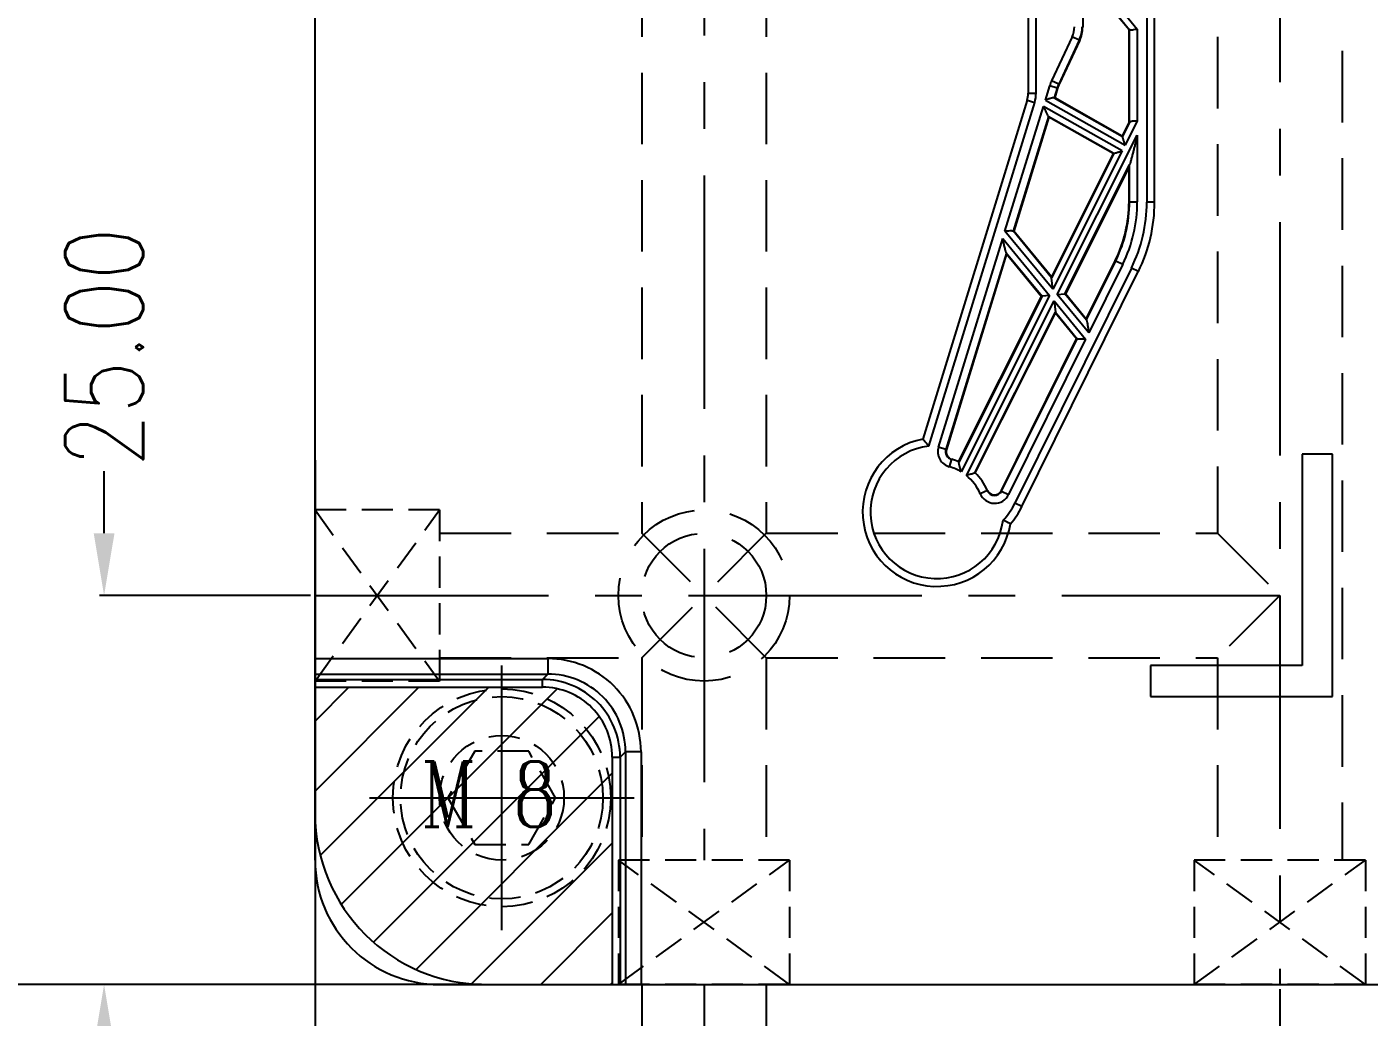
# Model space of a CAD drawing. Header units: millimetres. Extents: x 27275 to 28529, y -21406 to -20519.
# Drawn here: x 28199.1 to 28285.4, y -20923.4 to -20859.7 of the extents above; entities that cross this region are included whole.
import ezdxf

# ---------------------------------------------------------------- set-up
doc = ezdxf.new("R2010")
doc.units = ezdxf.units.MM
doc.header["$LTSCALE"] = 8
for name, pattern in [('CENTER', [2, 1.25, -0.25, 0.25, -0.25]), ('CENTER2', [1.125, 0.75, -0.125, 0.125, -0.125]), ('HIDDEN', [0.375, 0.25, -0.125])]:
    doc.linetypes.add(name, pattern=pattern)
doc.layers.get('DEFPOINTS').update_dxf_attribs({"color": 6})
for name, color, linetype in [('Cav-cor', 30, 'Continuous'), ('SCREW', 52, 'HIDDEN'), ('WT', 4, 'Continuous')]:
    doc.layers.add(name, color=color, linetype=linetype)
doc.layers.add('dim', color=3, linetype='Continuous', lineweight=15)
doc.styles.add('ROMANC', font='RomanC.ttf', dxfattribs={"width": 0.8, "height": 7})
doc.styles.get("Standard").update_dxf_attribs({"font": 'txt.shx', "width": 0.8, "bigfont": 'chineset.shx'})
doc.dimstyles.new('ISO-25', dxfattribs={"dimtxt": 5, "dimasz": 4, "dimexe": 0.3, "dimexo": 0.3, "dimtad": 0, "dimzin": 1, "dimdsep": 46, "dimtxsty": 'Standard', "dimcen": 0, "dimclrd": 3, "dimclre": 3, "dimclrt": 3, "dimazin": 0, "dimtfac": 1, "dimtofl": 0, "dimtmove": 0, "dimatfit": 0, "dimfxl": 0, "dimarcsym": 0})

# ---------------------------------------------------------------- blocks, each defined once
blk = doc.blocks.new('*D26271')
at = {"layer": 'DEFPOINTS', "color": 0}
for p in [(28217.642, -20887.286), (28377.642, -20887.286), (28217.642, -20984.32)]:
    blk.add_point(p, dxfattribs=at)
at = {"layer": 'dim', "color": 3, "lineweight": -2}
for p, q in [((28217.642, -20887.586), (28217.642, -20984.62)), ((28377.642, -20887.586), (28377.642, -20984.62)), ((28221.642, -20984.32), (28288.684, -20984.32)), ((28373.642, -20984.32), (28306.601, -20984.32))]:
    blk.add_line(p, q, dxfattribs=at)
at = {"layer": 'dim', "color": 3}
for points in [[(28221.642, -20983.653), (28221.642, -20984.987), (28217.642, -20984.32)], [(28373.642, -20984.987), (28373.642, -20983.653), (28377.642, -20984.32)]]:
    blk.add_solid(points, dxfattribs=at)
at = {"layer": 'dim', "color": 3, "insert": (28297.642, -20984.32), "char_height": 5, "attachment_point": 5}
blk.add_mtext('160.00', dxfattribs=at)
blk = doc.blocks.new('cb_8')
at = {"linetype": 'HIDDEN'}
blk.add_circle((0, 0), 7, dxfattribs=at)
at = {"layer": 'SCREW', "linetype": 'CENTER2', "ltscale": 5}
for p, q in [((0, -8.5), (0, 8.5)), ((-8.5, 0), (8.5, 0))]:
    blk.add_line(p, q, dxfattribs=at)
at = {"layer": 'SCREW'}
blk.add_lwpolyline([(-1.732, 3), (-3.464, 0), (-1.732, -3), (1.732, -3), (3.464, 0), (1.732, 3)], close=True, dxfattribs=at)
for radius in [6.5, 4]:
    blk.add_circle((0, 0), radius, dxfattribs=at)
at = {"layer": 'dim', "style": 'ROMANC', "width": 0.8}
blk.add_text('M 8', height=4.1865, dxfattribs=at).set_placement((-5.202, -1.858))
blk = doc.blocks.new('20150513.114825')
at = {"layer": 'WT', "color": 125, "linetype": 'HIDDEN'}
for p, q in [((-5.5, 8), (5.5, 8)), ((5.5, 8), (-5.5, 0)), ((-5.5, 8), (5.5, 0)), ((-5.5, 0), (-5.5, 8)), ((5.5, 0), (5.5, 8)), ((-5.5, 0), (5.5, 0))]:
    blk.add_line(p, q, dxfattribs=at)
blk = doc.blocks.new('*D27180')
at = {"layer": 'DEFPOINTS', "color": 0}
for p in [(28217.642, -20910.286), (28242.642, -20921.286), (28242.642, -20929.638)]:
    blk.add_point(p, dxfattribs=at)
at = {"layer": 'dim', "color": 3, "lineweight": -2}
for p, q in [((28217.642, -20910.586), (28217.642, -20929.938)), ((28242.642, -20921.586), (28242.642, -20929.938)), ((28213.642, -20929.638), (28209.642, -20929.638)), ((28246.642, -20929.638), (28250.642, -20929.638))]:
    blk.add_line(p, q, dxfattribs=at)
at = {"layer": 'dim', "color": 3}
for points in [[(28213.642, -20930.305), (28213.642, -20928.971), (28217.642, -20929.638)], [(28246.642, -20928.971), (28246.642, -20930.305), (28242.642, -20929.638)]]:
    blk.add_solid(points, dxfattribs=at)
at = {"layer": 'dim', "color": 3, "insert": (28258.601, -20929.638), "char_height": 5, "attachment_point": 5}
blk.add_mtext('25.00', dxfattribs=at)
blk = doc.blocks.new('*D27181')
at = {"layer": 'DEFPOINTS', "color": 0}
for p in [(28217.642, -20910.586), (28279.642, -20921.286), (28279.642, -20937.109)]:
    blk.add_point(p, dxfattribs=at)
at = {"layer": 'dim', "color": 3, "lineweight": -2}
for p, q in [((28217.642, -20910.886), (28217.642, -20937.409)), ((28279.642, -20921.586), (28279.642, -20937.409)), ((28221.642, -20937.109), (28240.684, -20937.109)), ((28275.642, -20937.109), (28256.601, -20937.109))]:
    blk.add_line(p, q, dxfattribs=at)
at = {"layer": 'dim', "color": 3}
for points in [[(28221.642, -20936.442), (28221.642, -20937.776), (28217.642, -20937.109)], [(28275.642, -20937.776), (28275.642, -20936.442), (28279.642, -20937.109)]]:
    blk.add_solid(points, dxfattribs=at)
at = {"layer": 'dim', "color": 3, "insert": (28248.642, -20937.109), "char_height": 5, "attachment_point": 5}
blk.add_mtext('62.00', dxfattribs=at)
blk = doc.blocks.new('*D27182')
at = {"layer": 'DEFPOINTS', "color": 0}
for p in [(28217.642, -20910.286), (28315.642, -20921.286), (28315.642, -20945.038)]:
    blk.add_point(p, dxfattribs=at)
at = {"layer": 'dim', "color": 3, "lineweight": -2}
for p, q in [((28217.642, -20910.586), (28217.642, -20945.338)), ((28315.642, -20921.586), (28315.642, -20945.338)), ((28221.642, -20945.038), (28258.684, -20945.038)), ((28311.642, -20945.038), (28274.601, -20945.038))]:
    blk.add_line(p, q, dxfattribs=at)
at = {"layer": 'dim', "color": 3}
for points in [[(28221.642, -20944.371), (28221.642, -20945.704), (28217.642, -20945.038)], [(28311.642, -20945.704), (28311.642, -20944.371), (28315.642, -20945.038)]]:
    blk.add_solid(points, dxfattribs=at)
at = {"layer": 'dim', "color": 3, "insert": (28266.642, -20945.038), "char_height": 5, "attachment_point": 5}
blk.add_mtext('98.00', dxfattribs=at)
blk = doc.blocks.new('*D27183')
at = {"layer": 'DEFPOINTS', "color": 0}
for p in [(28217.642, -20910.286), (28352.642, -20921.286), (28352.642, -20954.491)]:
    blk.add_point(p, dxfattribs=at)
at = {"layer": 'dim', "color": 3, "lineweight": -2}
for p, q in [((28217.642, -20910.586), (28217.642, -20954.791)), ((28352.642, -20921.586), (28352.642, -20954.791)), ((28221.642, -20954.491), (28275.851, -20954.491)), ((28348.642, -20954.491), (28294.434, -20954.491))]:
    blk.add_line(p, q, dxfattribs=at)
at = {"layer": 'dim', "color": 3}
for points in [[(28221.642, -20953.824), (28221.642, -20955.158), (28217.642, -20954.491)], [(28348.642, -20955.158), (28348.642, -20953.824), (28352.642, -20954.491)]]:
    blk.add_solid(points, dxfattribs=at)
at = {"layer": 'dim', "color": 3, "insert": (28285.142, -20954.491), "char_height": 5, "attachment_point": 5}
blk.add_mtext('135.00', dxfattribs=at)
blk = doc.blocks.new('*D27184')
at = {"layer": 'DEFPOINTS', "color": 0}
for p in [(28204.087, -20896.286), (28217.642, -20896.286), (28228.642, -20921.286)]:
    blk.add_point(p, dxfattribs=at)
at = {"layer": 'dim', "color": 3, "lineweight": -2}
for p, q in [((28204.087, -20892.286), (28204.087, -20888.286)), ((28217.342, -20896.286), (28203.787, -20896.286)), ((28228.342, -20921.286), (28203.787, -20921.286)), ((28204.087, -20925.286), (28204.087, -20929.286))]:
    blk.add_line(p, q, dxfattribs=at)
at = {"layer": 'dim', "color": 3}
for points in [[(28203.42, -20892.286), (28204.754, -20892.286), (28204.087, -20896.286)], [(28204.754, -20925.286), (28203.42, -20925.286), (28204.087, -20921.286)]]:
    blk.add_solid(points, dxfattribs=at)
at = {"layer": 'dim', "color": 3, "insert": (28204.087, -20880.327), "char_height": 5, "attachment_point": 5, "rotation": 90}
blk.add_mtext('25.00', dxfattribs=at)
blk = doc.blocks.new('*D27185')
at = {"layer": 'DEFPOINTS', "color": 0}
for p in [(28194.246, -20821.286), (28242.642, -20821.286), (28228.642, -20921.286)]:
    blk.add_point(p, dxfattribs=at)
at = {"layer": 'dim', "color": 3, "lineweight": -2}
for p, q in [((28242.342, -20821.286), (28193.946, -20821.286)), ((28194.246, -20825.286), (28194.246, -20862.661)), ((28194.246, -20917.286), (28194.246, -20879.911)), ((28228.342, -20921.286), (28193.946, -20921.286))]:
    blk.add_line(p, q, dxfattribs=at)
at = {"layer": 'dim', "color": 3}
for points in [[(28194.913, -20825.286), (28193.579, -20825.286), (28194.246, -20821.286)], [(28193.579, -20917.286), (28194.913, -20917.286), (28194.246, -20921.286)]]:
    blk.add_solid(points, dxfattribs=at)
at = {"layer": 'dim', "color": 3, "insert": (28194.246, -20871.286), "char_height": 5, "attachment_point": 5, "rotation": 90}
blk.add_mtext('100.00', dxfattribs=at)
blk = doc.blocks.new('*D27186')
at = {"layer": 'DEFPOINTS', "color": 0}
for p in [(28184.542, -20731.286), (28242.642, -20731.286), (28228.642, -20921.286)]:
    blk.add_point(p, dxfattribs=at)
at = {"layer": 'dim', "color": 3, "lineweight": -2}
for p, q in [((28242.342, -20731.286), (28184.242, -20731.286)), ((28184.542, -20735.286), (28184.542, -20817.327)), ((28184.542, -20917.286), (28184.542, -20835.244)), ((28228.342, -20921.286), (28184.242, -20921.286))]:
    blk.add_line(p, q, dxfattribs=at)
at = {"layer": 'dim', "color": 3}
for points in [[(28185.209, -20735.286), (28183.875, -20735.286), (28184.542, -20731.286)], [(28183.875, -20917.286), (28185.209, -20917.286), (28184.542, -20921.286)]]:
    blk.add_solid(points, dxfattribs=at)
at = {"layer": 'dim', "color": 3, "insert": (28184.542, -20826.286), "char_height": 5, "attachment_point": 5, "rotation": 90}
blk.add_mtext('190.00', dxfattribs=at)
blk = doc.blocks.new('*D27187')
at = {"layer": 'DEFPOINTS', "color": 0}
for p in [(28175.284, -20656.286), (28217.642, -20656.286), (28228.642, -20921.286)]:
    blk.add_point(p, dxfattribs=at)
at = {"layer": 'dim', "color": 3, "lineweight": -2}
for p, q in [((28217.342, -20656.286), (28174.984, -20656.286)), ((28175.284, -20660.286), (28175.284, -20778.827)), ((28175.284, -20917.286), (28175.284, -20798.744)), ((28228.342, -20921.286), (28174.984, -20921.286))]:
    blk.add_line(p, q, dxfattribs=at)
at = {"layer": 'dim', "color": 3}
for points in [[(28175.951, -20660.286), (28174.617, -20660.286), (28175.284, -20656.286)], [(28174.617, -20917.286), (28175.951, -20917.286), (28175.284, -20921.286)]]:
    blk.add_solid(points, dxfattribs=at)
at = {"layer": 'dim', "color": 3, "insert": (28175.284, -20788.786), "char_height": 5, "attachment_point": 5, "rotation": 90}
blk.add_mtext('265.00', dxfattribs=at)

msp = doc.modelspace()

# ---------------------------------------------------------------- hatches: boundary and pattern name
at = {"layer": 'Cav-cor'}
h = msp.add_hatch(dxfattribs=at)
h.set_pattern_fill('ANSI31', color=241, style=0)
h.paths.add_polyline_path([(28217.642, -20910.286, 0.414214), (28228.642, -20921.286), (28236.748, -20921.286), (28236.748, -20906.673, 0.414532), (28232.255, -20902.179), (28217.642, -20902.179)])

# ---------------------------------------------------------------- linework, layer by layer
at = {"layer": 'Cav-cor', "color": 241}
for p, q in [((28217.642, -20913.286), (28217.642, -20639.286)), ((28271.094, -20840.02), (28271.094, -20871.003)), ((28271.595, -20871.003), (28271.595, -20840.021)), ((28263.478, -20843.692), (28263.478, -20864.007)), ((28263.979, -20864.007), (28263.979, -20843.693)), ((28266.933, -20856.206), (28269.994, -20859.922)), ((28269.952, -20859.922), (28266.976, -20856.309)), ((28266.976, -20856.309), (28266.976, -20859.744)), ((28267.113, -20855.791), (28270.486, -20859.886)), ((28266.976, -20859.744), (28266.945, -20859.737)), ((28269.952, -20859.922), (28269.983, -20859.911)), ((28269.952, -20865.87), (28269.952, -20859.922)), ((28269.983, -20865.878), (28269.983, -20859.911)), ((28270.486, -20859.886), (28270.486, -20865.777)), ((28266.301, -20860.374), (28264.98, -20863.206)), ((28266.756, -20860.587), (28265.436, -20863.418)), ((28266.787, -20860.594), (28265.465, -20863.429)), ((28266.756, -20860.587), (28266.301, -20860.374)), ((28266.787, -20860.594), (28266.756, -20860.587)), ((28265.436, -20863.418), (28264.98, -20863.206)), ((28263.476, -20864.007), (28263.979, -20864.007)), ((28264.575, -20864.442), (28264.856, -20863.528)), ((28265.337, -20863.676), (28264.856, -20863.528)), ((28265.337, -20863.676), (28265.145, -20864.3)), ((28265.366, -20863.687), (28265.181, -20864.285)), ((28265.337, -20863.676), (28265.366, -20863.687)), ((28265.436, -20863.418), (28265.465, -20863.429)), ((28263.411, -20864.451), (28256.702, -20886.231)), ((28257.089, -20886.679), (28263.89, -20864.599)), ((28261.981, -20872.862), (28264.449, -20864.849)), ((28263.409, -20864.451), (28263.89, -20864.599)), ((28269.516, -20867.708), (28264.449, -20864.849)), ((28264.575, -20864.442), (28269.703, -20867.336)), ((28265.134, -20864.296), (28269.533, -20866.778)), ((28265.181, -20864.285), (28265.145, -20864.3)), ((28265.181, -20864.285), (28269.519, -20866.733)), ((28264.776, -20865.498), (28262.507, -20872.864)), ((28264.794, -20865.543), (28262.541, -20872.858)), ((28268.984, -20867.87), (28264.766, -20865.49)), ((28264.794, -20865.543), (28264.776, -20865.498)), ((28268.941, -20867.883), (28264.794, -20865.543)), ((28269.952, -20865.87), (28269.519, -20866.733)), ((28269.994, -20865.858), (28269.533, -20866.778)), ((28270.486, -20865.777), (28269.703, -20867.336)), ((28269.952, -20865.87), (28269.983, -20865.878)), ((28265.344, -20876.945), (28270.486, -20866.704)), ((28269.519, -20866.733), (28269.533, -20866.778)), ((28270.486, -20866.704), (28270.486, -20870.979)), ((28269.516, -20867.708), (28265.055, -20876.593)), ((28268.941, -20867.883), (28264.966, -20875.801)), ((28268.984, -20867.87), (28264.972, -20875.861)), ((28268.941, -20867.883), (28268.984, -20867.87)), ((28265.821, -20876.891), (28269.994, -20868.58)), ((28269.952, -20868.737), (28265.86, -20876.887)), ((28269.952, -20868.737), (28269.983, -20868.607)), ((28269.952, -20870.971), (28269.952, -20868.737)), ((28269.983, -20870.979), (28269.983, -20868.607)), ((28269.983, -20870.979), (28269.952, -20870.971)), ((28269.983, -20870.979), (28270.486, -20870.979)), ((28271.597, -20871.003), (28271.094, -20871.003)), ((28265.055, -20876.593), (28261.981, -20872.862)), ((28264.972, -20875.861), (28262.497, -20872.856)), ((28262.541, -20872.858), (28262.507, -20872.864)), ((28264.966, -20875.801), (28262.541, -20872.858)), ((28257.706, -20886.743), (28261.834, -20873.339)), ((28261.834, -20873.339), (28264.851, -20877)), ((28262.075, -20874.266), (28258.186, -20886.891)), ((28262.087, -20874.33), (28258.216, -20886.899)), ((28262.067, -20874.253), (28264.373, -20877.054)), ((28262.087, -20874.33), (28262.075, -20874.266)), ((28262.087, -20874.33), (28264.335, -20877.058)), ((28270.102, -20875.243), (28262.623, -20890.348)), ((28263.073, -20890.57), (28270.551, -20875.466)), ((28267.205, -20878.52), (28269.064, -20874.765)), ((28267.212, -20878.576), (28269.095, -20874.772)), ((28269.546, -20874.995), (28267.366, -20879.399)), ((28269.095, -20874.772), (28269.064, -20874.765)), ((28269.095, -20874.772), (28269.546, -20874.995)), ((28270.553, -20875.466), (28270.102, -20875.243)), ((28264.972, -20875.861), (28264.966, -20875.801)), ((28265.055, -20876.593), (28264.972, -20875.861)), ((28258.999, -20887.686), (28264.335, -20877.058)), ((28264.373, -20877.054), (28259.024, -20887.709)), ((28264.851, -20877), (28259.161, -20888.332)), ((28264.373, -20877.054), (28264.335, -20877.058)), ((28264.851, -20877), (28264.373, -20877.054)), ((28265.344, -20876.945), (28265.821, -20876.891)), ((28267.366, -20879.399), (28265.344, -20876.945)), ((28265.821, -20876.891), (28265.86, -20876.887)), ((28267.219, -20878.588), (28265.821, -20876.891)), ((28267.205, -20878.52), (28265.86, -20876.887)), ((28259.506, -20888.572), (28265.14, -20877.352)), ((28265.14, -20877.352), (28267.163, -20879.808)), ((28265.14, -20877.352), (28265.222, -20878.084)), ((28260.046, -20888.394), (28265.222, -20878.084)), ((28260.076, -20888.407), (28265.229, -20878.144)), ((28265.222, -20878.084), (28266.625, -20879.787)), ((28265.222, -20878.084), (28265.229, -20878.144)), ((28266.58, -20879.783), (28265.229, -20878.144)), ((28267.205, -20878.52), (28267.212, -20878.576)), ((28261.751, -20889.536), (28266.58, -20879.783)), ((28261.767, -20889.573), (28266.616, -20879.779)), ((28266.58, -20879.783), (28266.616, -20879.779)), ((28267.163, -20879.808), (28262.218, -20889.796)), ((28258.186, -20886.891), (28257.706, -20886.743)), ((28258.535, -20887.524), (28258.403, -20888.01)), ((28283.029, -20887.195), (28281.081, -20887.195)), ((28281.081, -20887.195), (28281.081, -20900.792)), ((28283.029, -20902.782), (28283.029, -20887.195)), ((28259.027, -20887.701), (28259.024, -20887.709)), ((28260.853, -20889.546), (28260.39, -20889.743)), ((28261.767, -20889.573), (28262.218, -20889.796)), ((28263.074, -20890.571), (28262.623, -20890.348)), ((28217.642, -20900.337), (28232.599, -20900.337)), ((28232.599, -20900.337), (28232.599, -20901.335)), ((28217.642, -20901.335), (28232.599, -20901.335)), ((28232.255, -20901.68), (28232.599, -20901.335)), ((28281.081, -20900.792), (28271.338, -20900.792)), ((28271.338, -20900.792), (28271.338, -20902.782)), ((28217.642, -20901.68), (28232.255, -20901.68)), ((28217.642, -20902.179), (28232.255, -20902.179)), ((28232.255, -20902.179), (28232.255, -20901.68)), ((28271.338, -20902.782), (28283.029, -20902.782)), ((28237.248, -20906.673), (28237.593, -20906.328)), ((28238.591, -20906.328), (28237.593, -20906.328)), ((28237.593, -20906.328), (28237.593, -20921.286)), ((28238.591, -20906.328), (28238.591, -20921.286)), ((28236.748, -20906.673), (28237.248, -20906.673)), ((28236.748, -20906.673), (28236.748, -20921.286)), ((28237.248, -20906.673), (28237.248, -20921.286)), ((28225.642, -20921.286), (28369.642, -20921.286))]:
    msp.add_line(p, q, dxfattribs=at)
for centre, radius, start, end in [((28264.933, -20859.737), 1.508, 334.99762, 0.00238), ((28264.933, -20859.737), 2.012, 335.00014, 359.99986), ((28267.261, -20864.269), 2.517, 155.00345, 162.87655), ((28261.957, -20864.005), 2.022, 342.92418, 359.95582), ((28267.261, -20864.269), 2.014, 155.00373, 162.87627), ((28261.434, -20870.979), 8.549, 333.65881, 0.00119), ((28261.434, -20870.979), 9.052, 333.65862, 0.00138), ((28261.539, -20871.003), 9.555, 333.65868, 0.00132), ((28257.612, -20890.922), 4.779, 100.97939, 350.96775), ((28257.612, -20890.922), 4.276, 97.03279, 352.89977), ((28258.667, -20887.039), 1.006, 162.88827, 254.80301), ((28258.667, -20887.039), 0.503, 162.89696, 254.81318), ((28257.132, -20890.774), 4.024, 74.36619, 74.80612), ((28258.697, -20887.047), 0.503, 162.88801, 254.36558), ((28257.612, -20890.922), 3.521, 66.30455, 74.36401), ((28257.612, -20890.922), 3.018, 59.11935, 74.80175), ((28257.612, -20890.922), 3.521, 23.578, 45.59064), ((28257.612, -20890.922), 3.018, 23.00371, 51.12709), ((28261.316, -20889.35), 1.006, 202.98799, 333.65514), ((28261.3, -20889.312), 0.503, 203.56485, 333.65335), ((28261.316, -20889.35), 0.503, 202.95896, 333.65955), ((28258.063, -20891.145), 4.024, 22.99788, 23.57507), ((28258.563, -20888.337), 4.531, 316.59817, 333.6522), ((28232.603, -20906.325), 5.988, 359.96881, 90.03119), ((28232.606, -20906.322), 4.986, 359.92461, 90.07539), ((28232.255, -20906.672), 4.992, 359.99069, 90.00931), ((28232.257, -20906.671), 4.491, 359.96883, 90.03117), ((28228.642, -20910.286), 11, 180, 270), ((28225.642, -20913.286), 8, 180, 270)]:
    msp.add_arc(centre, radius, start, end, dxfattribs=at)
for centre, major_axis, ratio, start_param, end_param in [((28264.963, -20859.743), (1.965, -0.436), 0.99984, -0.218132, 0.218132), ((28270.486, -20860.522), (-0.503, 0.611), 0.011096, -0.202156, -0.00398), ((28261.968, -20864.007), (-1.492, 0.225), 0.999844, 9.275401, 9.574155), ((28264.696, -20864.047), (0.448, -0.253), 0.017053, -0.211905, -0.01373), ((28264.327, -20865.245), (0.448, -0.253), 0.017053, 0.021177, 0.219353), ((28270.486, -20864.876), (0.503, 1.002), 0.00783, -3.139738, -2.941563), ((28270.486, -20867.605), (0.503, 1.002), 0.00783, -3.372821, -3.174645), ((28261.4, -20870.971), (8.327, -1.949), 0.999839, -0.229824, 0.229824), ((28261.534, -20871.002), (9.797, -2.292), 0.999839, -0.229824, 0.229824), ((28262.124, -20872.399), (-0.383, 0.465), 0.014571, -3.347611, -3.149436), ((28261.692, -20873.801), (-0.383, 0.465), 0.014571, -3.114529, -2.916353), ((28267.562, -20879.002), (-0.351, 0.426), 0.015923, 0.024605, 0.22278), ((28266.967, -20880.205), (-0.351, 0.426), 0.015923, -0.208478, -0.010302), ((28258.564, -20888.338), (3.799, -3.298), 0.999837, -0.009569, 0.255215)]:
    msp.add_ellipse(centre, major_axis=major_axis, ratio=ratio, start_param=start_param, end_param=end_param, dxfattribs=at)
for points, knots in [([(28270.486, -20859.886), (28270.43, -20859.897), (28270.326, -20859.917), (28270.183, -20859.94), (28270.076, -20859.95), (28270.009, -20859.939), (28269.994, -20859.922)], [0, 0, 0, 0, 0.337652, 0.637958, 0.865031, 1, 1, 1, 1]), ([(28265.406, -20863.555), (28265.398, -20863.576), (28265.389, -20863.622), (28265.372, -20863.665), (28265.366, -20863.687)], [0, 0, 0, 0, 0.5, 1, 1, 1, 1]), ([(28265.465, -20863.429), (28265.455, -20863.45), (28265.439, -20863.493), (28265.415, -20863.533), (28265.406, -20863.555)], [0, 0, 0, 0, 0.5, 1, 1, 1, 1]), ([(28264.449, -20864.849), (28264.479, -20864.916), (28264.523, -20865.014), (28264.582, -20865.143), (28264.625, -20865.235), (28264.666, -20865.32), (28264.703, -20865.394), (28264.732, -20865.447), (28264.752, -20865.477), (28264.761, -20865.487), (28264.766, -20865.49)], [0, 0, 0, 0, 0.3037, 0.451711, 0.594367, 0.728203, 0.847579, 0.942868, 0.977129, 1, 1, 1, 1]), ([(28265.134, -20864.296), (28265.125, -20864.292), (28265.097, -20864.293), (28265.051, -20864.3), (28264.989, -20864.315), (28264.917, -20864.335), (28264.837, -20864.359), (28264.722, -20864.395), (28264.634, -20864.423), (28264.575, -20864.442)], [0, 0, 0, 0, 0.050723, 0.134647, 0.245861, 0.377079, 0.522253, 0.676825, 1, 1, 1, 1]), ([(28269.994, -20865.858), (28270.007, -20865.836), (28270.047, -20865.81), (28270.109, -20865.794), (28270.196, -20865.781), (28270.323, -20865.776), (28270.429, -20865.776), (28270.486, -20865.777)], [0, 0, 0, 0, 0.152316, 0.254437, 0.3761, 0.668791, 1, 1, 1, 1]), ([(28269.703, -20867.336), (28269.685, -20867.274), (28269.656, -20867.184), (28269.62, -20867.066), (28269.595, -20866.983), (28269.573, -20866.909), (28269.556, -20866.854), (28269.545, -20866.817), (28269.539, -20866.798), (28269.535, -20866.786), (28269.533, -20866.78), (28269.533, -20866.778)], [0, 0, 0, 0, 0.328081, 0.4862, 0.635857, 0.77205, 0.886926, 0.932423, 0.96733, 0.990205, 1, 1, 1, 1]), ([(28270.486, -20866.704), (28270.445, -20866.868), (28270.383, -20867.112), (28270.301, -20867.438), (28270.24, -20867.68), (28270.178, -20867.921), (28270.127, -20868.12), (28270.085, -20868.276), (28270.054, -20868.388), (28270.029, -20868.477), (28270.009, -20868.54), (28270, -20868.568), (28269.994, -20868.58)], [0, 0, 0, 0, 0.260275, 0.390085, 0.519415, 0.647897, 0.774741, 0.836968, 0.897577, 0.954654, 0.980079, 1, 1, 1, 1]), ([(28268.984, -20867.87), (28268.986, -20867.869), (28268.991, -20867.868), (28269.003, -20867.865), (28269.02, -20867.859), (28269.054, -20867.849), (28269.106, -20867.833), (28269.176, -20867.812), (28269.255, -20867.788), (28269.369, -20867.753), (28269.457, -20867.727), (28269.516, -20867.708)], [0, 0, 0, 0, 0.009115, 0.030872, 0.064338, 0.108259, 0.220609, 0.356003, 0.50638, 0.666356, 1, 1, 1, 1]), ([(28261.981, -20872.862), (28262.039, -20872.857), (28262.149, -20872.847), (28262.281, -20872.837), (28262.374, -20872.834), (28262.429, -20872.835), (28262.469, -20872.841), (28262.491, -20872.849), (28262.497, -20872.856)], [0, 0, 0, 0, 0.334284, 0.636589, 0.76427, 0.869734, 0.948495, 1, 1, 1, 1]), ([(28262.067, -20874.253), (28262.062, -20874.246), (28262.053, -20874.226), (28262.041, -20874.19), (28262.027, -20874.145), (28262.008, -20874.074), (28261.984, -20873.977), (28261.954, -20873.856), (28261.924, -20873.73), (28261.884, -20873.557), (28261.854, -20873.426), (28261.834, -20873.339)], [0, 0, 0, 0, 0.027678, 0.069515, 0.120706, 0.177872, 0.303049, 0.436492, 0.574482, 0.715104, 1, 1, 1, 1]), ([(28267.219, -20878.588), (28267.223, -20878.593), (28267.229, -20878.61), (28267.238, -20878.639), (28267.247, -20878.677), (28267.259, -20878.737), (28267.275, -20878.822), (28267.293, -20878.93), (28267.311, -20879.043), (28267.335, -20879.2), (28267.354, -20879.319), (28267.366, -20879.399)], [0, 0, 0, 0, 0.025088, 0.063257, 0.110999, 0.165777, 0.288782, 0.422738, 0.562972, 0.706901, 1, 1, 1, 1]), ([(28267.163, -20879.808), (28267.103, -20879.809), (28266.989, -20879.813), (28266.852, -20879.815), (28266.754, -20879.813), (28266.697, -20879.809), (28266.655, -20879.802), (28266.631, -20879.794), (28266.625, -20879.787)], [0, 0, 0, 0, 0.330126, 0.632011, 0.761333, 0.869111, 0.949582, 1, 1, 1, 1]), ([(28257.089, -20886.679), (28257.066, -20886.651), (28257.02, -20886.597), (28256.953, -20886.518), (28256.889, -20886.444), (28256.83, -20886.377), (28256.785, -20886.327), (28256.755, -20886.292), (28256.736, -20886.271), (28256.722, -20886.255), (28256.71, -20886.243), (28256.705, -20886.235), (28256.7, -20886.232), (28256.701, -20886.231)], [0, 0, 0, 0, 0.180839, 0.357716, 0.525288, 0.677962, 0.809216, 0.864427, 0.911392, 0.949118, 0.976677, 0.993665, 1, 1, 1, 1]), ([(28259.161, -20888.332), (28259.146, -20888.267), (28259.122, -20888.17), (28259.09, -20888.044), (28259.067, -20887.955), (28259.047, -20887.874), (28259.031, -20887.804), (28259.022, -20887.754), (28259.021, -20887.725), (28259.022, -20887.713), (28259.024, -20887.709)], [0, 0, 0, 0, 0.314344, 0.466446, 0.611205, 0.744287, 0.859335, 0.947483, 0.978569, 1, 1, 1, 1]), ([(28260.046, -20888.394), (28260.042, -20888.4), (28260.025, -20888.412), (28260.008, -20888.42), (28259.997, -20888.425)], [0, 0, 0, 0, 0.389208, 1, 1, 1, 1]), ([(28260.046, -20888.394), (28260.048, -20888.391), (28260.049, -20888.39), (28260.052, -20888.384), (28260.053, -20888.384)], [0, 0, 0, 0, 0.752671, 1, 1, 1, 1]), ([(28259.997, -20888.425), (28259.967, -20888.438), (28259.895, -20888.461), (28259.732, -20888.509), (28259.599, -20888.546), (28259.506, -20888.572)], [0, 0, 0, 0, 0.191921, 0.43717, 1, 1, 1, 1]), ([(28262.331, -20891.675), (28262.331, -20891.676), (28262.326, -20891.674), (28262.321, -20891.671), (28262.308, -20891.664), (28262.292, -20891.657), (28262.271, -20891.647), (28262.236, -20891.631), (28262.184, -20891.606), (28262.112, -20891.572), (28262.032, -20891.534), (28261.945, -20891.493), (28261.885, -20891.465), (28261.855, -20891.45)], [0, 0, 0, 0, 0.004851, 0.019993, 0.045078, 0.079474, 0.122717, 0.174371, 0.300784, 0.452941, 0.624519, 0.809243, 1, 1, 1, 1])]:
    msp.add_open_spline(points, degree=3, knots=knots, dxfattribs=at)
at = {"layer": 'WT', "color": 125, "linetype": 'HIDDEN', "ltscale": 2.3}
for p, q in [((28283.642, -20654.286), (28283.642, -20913.286)), ((28275.642, -20660.286), (28275.642, -20892.286)), ((28225.642, -20892.286), (28238.642, -20892.286)), ((28238.642, -20900.286), (28246.642, -20892.286)), ((28246.642, -20900.286), (28238.642, -20892.286)), ((28246.642, -20892.286), (28275.642, -20892.286)), ((28275.642, -20892.286), (28279.642, -20896.286)), ((28279.642, -20896.286), (28275.642, -20900.286)), ((28225.642, -20900.286), (28238.642, -20900.286)), ((28246.642, -20900.286), (28275.642, -20900.286)), ((28275.642, -20900.286), (28275.642, -20913.286)), ((28238.642, -20921.286), (28238.642, -20946.286)), ((28246.642, -20921.286), (28246.642, -20946.286))]:
    msp.add_line(p, q, dxfattribs=at)
at = {"layer": 'WT', "color": 125, "linetype": 'CENTER', "ltscale": 1.5}
for p, q in [((28279.642, -20656.286), (28279.642, -20921.286)), ((28217.642, -20896.286), (28279.642, -20896.286)), ((28242.642, -20921.286), (28242.642, -20976.286))]:
    msp.add_line(p, q, dxfattribs=at)
at = {"layer": 'WT', "color": 191, "linetype": 'HIDDEN', "ltscale": 2.3}
for p, q in [((28238.642, -20821.286), (28238.642, -20892.286)), ((28246.642, -20821.286), (28246.642, -20892.286)), ((28238.642, -20900.286), (28238.642, -20913.286)), ((28246.642, -20900.286), (28246.642, -20913.286))]:
    msp.add_line(p, q, dxfattribs=at)
at = {"layer": 'WT', "color": 191, "linetype": 'CENTER', "ltscale": 1.5}
msp.add_line((28242.642, -20821.286), (28242.642, -20913.286), dxfattribs=at)
at = {"layer": 'WT', "color": 125, "linetype": 'HIDDEN', "ltscale": 2.3}
for radius in [5.5, 4]:
    msp.add_circle((28242.642, -20896.286), radius, dxfattribs=at)

# ---------------------------------------------------------------- block references
at = {"layer": 'SCREW'}
msp.add_blockref('cb_8', (28229.642, -20909.286), dxfattribs=at)
at = {"layer": 'WT', "color": 125, "linetype": 'HIDDEN', "ltscale": 2.3, "xscale": -1, "rotation": 90}
msp.add_blockref('20150513.114825', (28225.642, -20896.286), dxfattribs=at)
at = {"layer": 'WT', "color": 125, "linetype": 'HIDDEN', "ltscale": 2.3, "rotation": -180}
for p in [(28242.642, -20913.286), (28279.642, -20913.286)]:
    msp.add_blockref('20150513.114825', p, dxfattribs=at)

# ---------------------------------------------------------------- dimensions: what is measured, and where the dimension line sits
at = {"layer": 'dim'}
for base, p1, p2, angle, picture, middle in [((28175.284, -20656.286), (28228.642, -20921.286), (28217.642, -20656.286), 90, '*D27187', (28175.284, -20788.786)), ((28184.542, -20731.286), (28228.642, -20921.286), (28242.642, -20731.286), 90, '*D27186', (28184.542, -20826.286)), ((28204.087, -20896.286), (28228.642, -20921.286), (28217.642, -20896.286), 90, '*D27184', (28204.087, -20880.327)), ((28217.642, -20984.32), (28377.642, -20887.286), (28217.642, -20887.286), 180, '*D26271', (28297.642, -20984.32))]:
    dim = msp.add_linear_dim(base=base, p1=p1, p2=p2, angle=angle, dimstyle='ISO-25', dxfattribs=at)
    dim.commit()
    dim.dimension.update_dxf_attribs({"geometry": picture, "text_midpoint": middle})
dim = msp.add_linear_dim(base=(28194.246, -20821.286), p1=(28228.642, -20921.286), p2=(28242.642, -20821.286), angle=90, dimstyle='ISO-25', dxfattribs=at)
dim.commit()
dim.dimension.update_dxf_attribs({"geometry": '*D27185', "text_midpoint": (28194.246, -20871.286), "dimtype": 160})
for base, p1, p2, picture, middle in [((28242.642, -20929.638), (28217.642, -20910.286), (28242.642, -20921.286), '*D27180', (28258.601, -20929.638)), ((28352.642, -20954.491), (28217.642, -20910.286), (28352.642, -20921.286), '*D27183', (28285.142, -20954.491)), ((28279.642, -20937.109), (28217.642, -20910.586), (28279.642, -20921.286), '*D27181', (28248.642, -20937.109))]:
    dim = msp.add_linear_dim(base=base, p1=p1, p2=p2, dimstyle='ISO-25', dxfattribs=at)
    dim.commit()
    dim.dimension.update_dxf_attribs({"geometry": picture, "text_midpoint": middle})
dim = msp.add_linear_dim(base=(28315.642, -20945.038), p1=(28217.642, -20910.286), p2=(28315.642, -20921.286), dimstyle='ISO-25', dxfattribs=at)
dim.commit()
dim.dimension.update_dxf_attribs({"geometry": '*D27182', "text_midpoint": (28266.642, -20945.038), "dimtype": 160})

doc.saveas('drawing.dxf')
